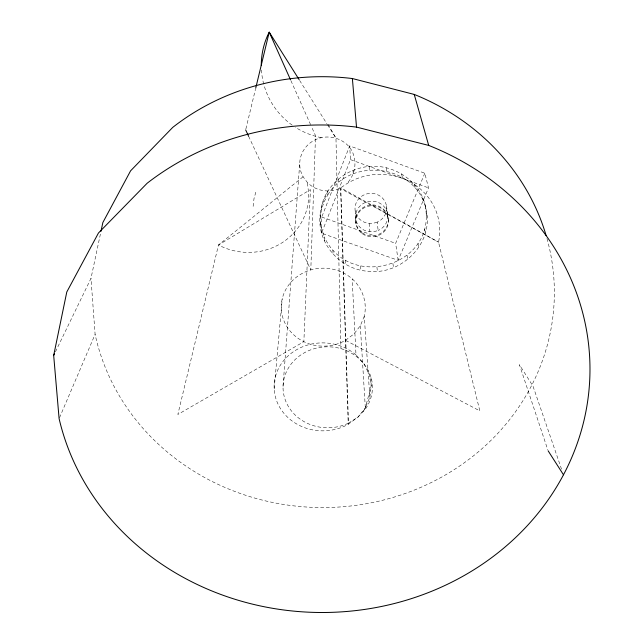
<?xml version="1.0" encoding="UTF-8"?>
<svg xmlns="http://www.w3.org/2000/svg" width="643" height="643" viewBox="0 0 643 643"><rect width="100%" height="100%" fill="white"/><g stroke="black" fill="none" stroke-linecap="round" stroke-linejoin="round"><path stroke-width="0.48" stroke-dasharray="3.21 2.41" d="M324.241 240.868C324.844 234.189 320.262 228.386 320.318 221.642C319.748 213.669 321.05 205.68 324.064 198.277C330.695 182.974 344.913 171.673 361.044 167.823C389.345 160.38 421.679 179.686 425.987 209.2C434.379 242.556 402.188 274.899 369.074 271.314C340.195 270.205 316.043 242.644 320.27 213.733M321.516 233.184L321.741 217.069L349.671 145.929L424.806 173.232L428.511 187.877L398.178 260.335L321.516 233.184L350.515 159.641L349.671 145.929M321.468 209.634L321.524 205.881L327.834 191.124L327.834 194.765L324.032 201.974L321.468 209.634L320.198 217.551M320.254 225.524L320.318 221.642M425.103 205.438C437.602 265.752 349.165 291.592 324.273 236.865M283.041 386.322L299.742 163.201M274.167 388.991L282.221 298.842M253.133 206.387L254.025 198.47L256.211 190.778M363.199 411.472L365.328 407.919L369.862 397.261L364.243 316.3C367.555 302.668 362.548 288.12 352.179 278.829A42.068 38.982 0.5 0 0 295.322 278.041A42.068 38.982 0.5 0 0 289.631 330.462A42.068 38.982 0.5 0 0 345.5 340.324L479.823 410.877L438.526 242.146A60.474 57.114 -6.8 0 0 413.481 183.89A60.474 57.114 -6.8 0 0 346.706 183.761L340.774 187.804A27.995 26.982 -0.2 0 1 307.346 182.451L303.086 176.761A27.995 26.982 -0.2 0 1 321.379 137.658C334.521 134.725 349.776 141.91 353.674 155.284A30.406 29.313 0.4 0 1 346.706 183.761M369.862 397.261L371.196 385.856L370.971 377.602M55.419 351.85L90.984 278.387L100.774 232.324M245.891 128.938L255.456 89.256M355.989 354.936A48.555 43.981 0.5 0 0 290.363 353.971A48.555 43.981 0.5 0 0 283.74 413.103A48.555 43.981 0.5 0 0 348.209 424.308L357.942 417.138L365.328 407.919L371.196 385.856L369.227 374.483L364.042 363.93L355.989 354.936L352.179 278.829M345.5 340.324L353.939 333.958L360.329 325.768L364.243 316.3M398.178 260.335L395.638 243.351L424.806 173.232M59.502 417.741L95.1 334.336L90.984 278.387M327.834 194.765C350.732 156.329 416.334 164.278 425.987 209.2M303.086 176.761L218.475 244.991L177.846 414.462L303.858 341.698L310.424 189.629L218.475 244.991A61.615 58.642 12.4 0 0 308.712 193.631L307.346 182.451M348.482 423.158L357.942 417.138L365.393 409.109A44.697 40.485 0.1 0 0 371.397 378.655C367.515 363.97 355.29 352.878 340.943 348.619A44.697 40.485 0.1 0 0 283.217 390.968A44.697 40.485 0.1 0 0 348.482 423.158L340.774 187.804L438.526 242.146L340.597 188.584L348.209 424.308M377.192 222.14L373.245 223.282L369.13 223.418A15.842 15.062 -6.5 0 1 356.624 201.91A15.842 15.062 -6.5 0 1 382.264 197.867A15.842 15.062 -6.5 0 1 377.192 222.14L378.148 230.483L374.122 231.641L369.926 231.777A16.147 15.319 -6.3 0 1 357.186 209.899A16.147 15.319 -6.3 0 1 383.316 205.784A16.147 15.319 -6.3 0 1 378.148 230.483M321.741 217.069L395.638 243.351M350.515 159.641L428.511 187.877M299.654 80.488L326.885 123.737M327.424 124.581L335.967 138.157L340.943 348.619M328.131 124.501L335.967 138.157M248.616 136.268L310.802 269.939L315.528 135.689L311.429 126.526M290.941 80.713L311.019 125.61M561.54 469.149L532.999 386.178L519.423 364.726L547.78 449.819M422.684 197.859L423.544 201.556M426.237 213.291L427.129 217.109M424.589 228.996L425.457 232.935M414.221 184.244L415 187.836M417.95 243.448L418.762 247.507M401.634 173.835L402.301 177.339M407.035 255.279L407.742 259.434M386.17 167.71L386.7 171.167M386.475 205.993L388.284 218.773M392.905 263.397L393.484 267.609M369.395 166.513L369.773 169.953M376.927 267.046L377.361 271.282M369.13 223.418L369.926 231.777M360.594 265.905L360.884 270.132M353.007 170.363L353.24 173.843M355.193 210.952L356.037 223.868M360.329 325.768L365.328 407.919M345.46 260.077L345.613 264.265M338.676 178.867L338.773 182.411M332.945 250.095L332.994 254.202M546.96 238.465A231.914 215.421 0.6 0 1 374.427 502.151A231.914 215.421 0.6 0 1 95.1 334.336M321.379 137.658A74.709 73.897 -7.1 0 1 295.298 127.234M292.171 125.128A74.709 73.897 -7.1 0 1 263.976 85.021M263.726 84.104A74.709 73.897 -7.1 0 1 261.428 70.087M362.387 232.895A16.292 15.44 -6.3 0 0 388.235 221.915A16.292 15.44 -6.3 0 0 365.546 206.266A16.292 15.44 -6.3 0 0 362.387 232.895M362.459 233.811A16.324 15.472 -6.3 0 0 388.364 222.816A16.324 15.472 -6.3 0 0 365.626 207.134A16.324 15.472 -6.3 0 0 362.459 233.811"/><path stroke-width="0.96" d="M53.682 355.434L66.784 292.002L98.451 233.015L147.167 183.223A268.34 243.761 0.6 0 1 356.519 127.105L428.704 145.414A268.34 243.761 0.6 0 1 491.268 557.931A268.34 243.761 0.6 0 1 59.108 418.657L53.682 355.434L54.551 353.642M100.983 231.343L102.856 222.526L130.601 170.813L172.782 127.354A231.914 215.421 0.6 0 1 352.38 78.542L414.237 94.425A231.914 215.421 0.6 0 1 546.132 235.579M255.689 88.284L269.216 32.15L299.116 79.636M548.093 450.767L563.485 474.799M245.658 129.902L248.616 136.268M290.532 79.796L269.216 32.15A74.709 73.897 -7.1 0 0 261.275 65.337M414.237 94.425L428.704 145.414M352.38 78.542L356.519 127.105"/></g></svg>
